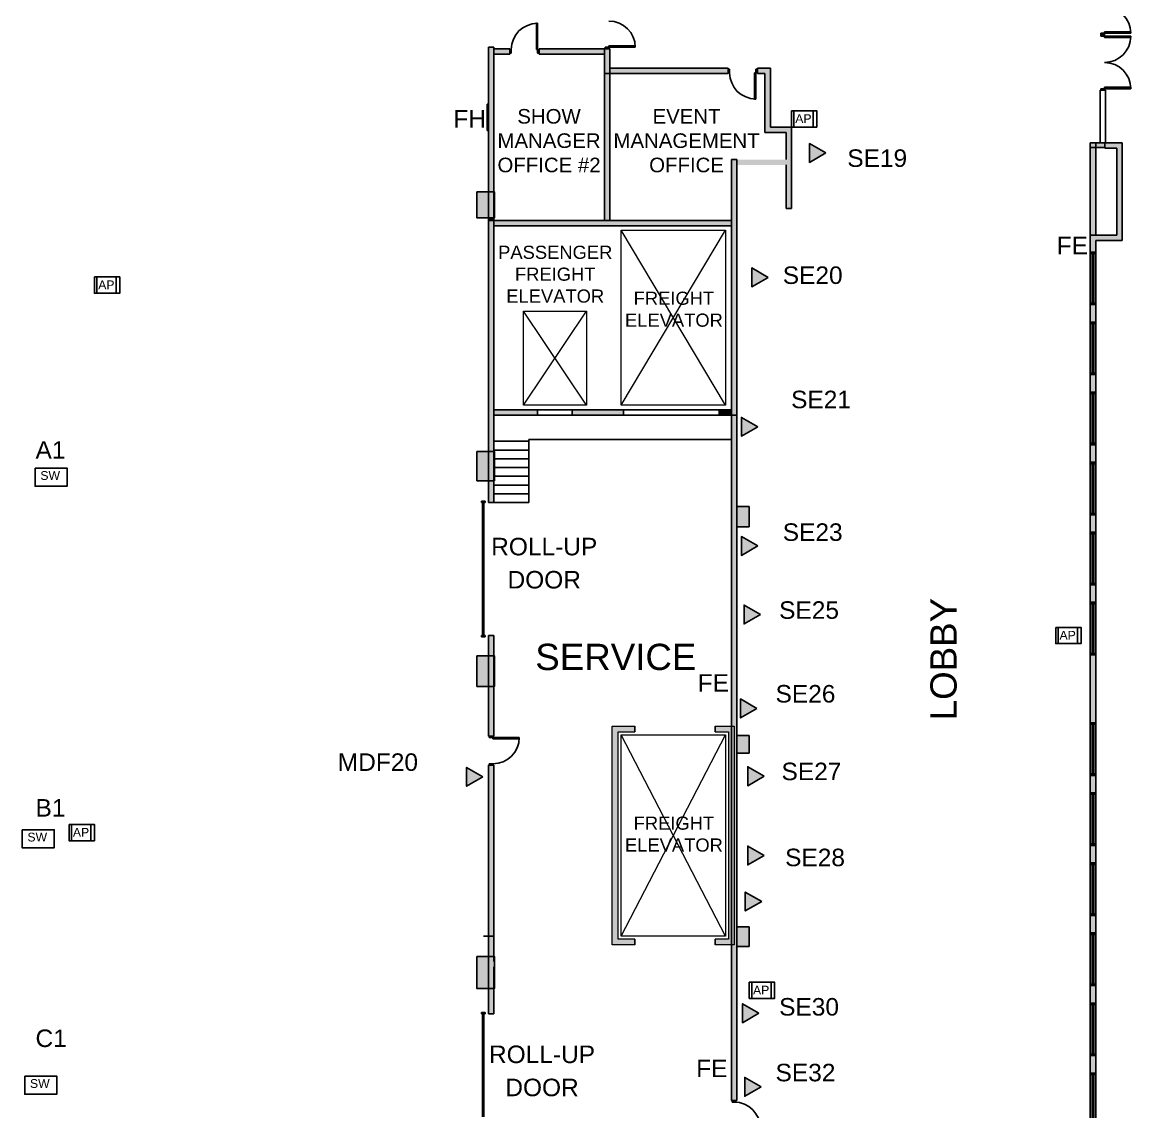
# Model space of a CAD drawing. Header units: inches. Extents: x 812 to 4511, y -5858 to -1979.
# Drawn here: x 2866 to 4384, y -4434 to -2941 of the extents above; entities that cross this region are included whole.
import ezdxf
from ezdxf.enums import TextEntityAlignment as Align

# ---------------------------------------------------------------- set-up
doc = ezdxf.new("R2010")
doc.units = ezdxf.units.IN
doc.header["$LTSCALE"] = 100
doc.header["$MEASUREMENT"] = 0
for name, color, linetype in [('ap_location', 50, 'CONTINUOUS'), ('bldg_clmn', 9, 'CONTINUOUS'), ('bldg_doors', 9, 'CONTINUOUS'), ('bldg_fire', 1, 'CONTINUOUS'), ('bldg_glass', 9, 'CONTINUOUS'), ('bldg_text', 94, 'CONTINUOUS'), ('bldg_wallint', 9, 'CONTINUOUS'), ('bldg_wallintsol', 9, 'CONTINUOUS'), ('data_location', 110, 'CONTINUOUS'), ('switch_location', 40, 'CONTINUOUS')]:
    doc.layers.add(name, color=color, linetype=linetype)
doc.layers.add('bldg_elev', color=9, linetype='CONTINUOUS', lineweight=18)
doc.styles.add('bldgtx24', font='arial.ttf', dxfattribs={"height": 24})
doc.styles.add('bldgtx30', font='arial.ttf', dxfattribs={"height": 30})
doc.styles.add('bldgtx36', font='arial.ttf', dxfattribs={"height": 36})
doc.styles.add('bldgtx48', font='arial.ttf', dxfattribs={"height": 48})
doc.styles.add('showtx24', font='arial.ttf', dxfattribs={"height": 24})

msp = doc.modelspace()

# ---------------------------------------------------------------- hatches: boundary and pattern name
at = {"layer": 'bldg_clmn'}
for points in [[(3488.5, -3173), (3512.5, -3173), (3512.5, -3209), (3488.5, -3209)], [(3488.5, -3529), (3512.5, -3529), (3512.5, -3569), (3488.5, -3569)], [(3488.5, -3809), (3512.5, -3809), (3512.5, -3851), (3488.5, -3851)], [(3488.5, -4221), (3512.5, -4221), (3512.5, -4265), (3488.5, -4265)]]:
    msp.add_hatch(color=256, dxfattribs=at).paths.add_polyline_path(points)
at = {"layer": 'bldg_wallintsol'}
for points in [[(3511.7, -2975), (3504.5, -2975), (3504.5, -3039.9), (3504.5, -3173), (3511.7, -3173)], [(3832.8, -3003.9), (3670.7, -3003.9), (3670.7, -2977.1), (3663.4, -2977.1), (3663.4, -3011.2), (3832.8, -3011.2)], [(3891, -3003.9), (3872.8, -3003.9), (3872.8, -3011.2), (3883, -3011.2), (3883, -3091.7), (3912.2, -3091.7), (3912.2, -3128.9), (3837.4, -3128.9), (3837.4, -3136.2), (3912.2, -3136.2), (3912.2, -3195.9), (3919.5, -3195.9), (3919.5, -3183.7), (3919.5, -3084.4), (3891, -3084.4)], [(3670.7, -3011.2), (3663.4, -3011.2), (3663.4, -3212.5), (3670.7, -3212.5)], [(3844.6, -3479), (3837.4, -3479), (3837.4, -3128.9), (3844.6, -3128.9)], [(3511.7, -3209), (3504.5, -3209), (3504.5, -3212.5), (3511.7, -3212.5)], [(3511.7, -3219.7), (3511.7, -3212.5), (3504.5, -3212.5), (3504.5, -3219.7), (3504.5, -3471.7), (3504.5, -3529), (3511.7, -3529), (3511.7, -3479), (3511.7, -3471.7)], [(3837.4, -3212.5), (3511.7, -3212.5), (3511.7, -3219.7), (3837.4, -3219.7)], [(3571.8, -3479), (3571.8, -3471.7), (3511.7, -3471.7), (3511.7, -3479)], [(3689.5, -3479), (3689.5, -3471.7), (3619.3, -3471.7), (3619.3, -3479)], [(3837.4, -3471.7), (3820.6, -3471.7), (3820.6, -3479), (3837.4, -3479)], [(3844.6, -3479), (3837.4, -3479), (3837.4, -3968.5), (3837.4, -4418.6), (3844.6, -4418.6)], [(3511.7, -3569), (3504.5, -3569), (3504.5, -3599), (3511.7, -3599)], [(3861.6, -3604.2), (3844.6, -3604.2), (3844.6, -3632.2), (3861.6, -3632.2)], [(3511.7, -3781), (3504.5, -3781), (3504.5, -3919), (3511.7, -3919)], [(4336.6, -3807.7), (4328.5, -3807.7), (4328.5, -3900.8), (4336.6, -3900.8)], [(3704.9, -3905.2), (3674.1, -3905.2), (3674.1, -4205.2), (3704.9, -4205.2), (3704.9, -4197.2), (3682.1, -4197.2), (3682.1, -3913.2), (3704.9, -3913.2)], [(3837.4, -3905.2), (3814.9, -3905.2), (3814.9, -3913.2), (3833.1, -3913.2), (3833.1, -4197.2), (3814.9, -4197.2), (3814.9, -4205.2), (3837.4, -4205.2), (3837.4, -3968.5)], [(3861.6, -3918.2), (3844.6, -3918.2), (3844.6, -3942.2), (3861.6, -3942.2)], [(3861.6, -4180.2), (3844.6, -4180.2), (3844.6, -4207.2), (3861.6, -4207.2)], [(3511.7, -4265), (3504.5, -4265), (3504.5, -4299.7), (3511.7, -4299.7)]]:
    msp.add_hatch(color=256, dxfattribs=at).paths.add_polyline_path(points)
h = msp.add_hatch(color=256, dxfattribs=at)
h.paths.add_polyline_path([(3663.4, -2977.1), (3573.7, -2977.1), (3573.7, -2984.4), (3663.4, -2984.4)])
h.paths.add_polyline_path([(3533.7, -2977.1), (3511.7, -2977.1), (3511.7, -2984.4), (3533.7, -2984.4)])
h = msp.add_hatch(color=256, dxfattribs=at)
h.paths.add_polyline_path([(4372.6, -3105.9), (4348.6, -3105.9), (4348.6, -3113.4), (4365.1, -3113.4), (4365.1, -3232.4), (4328.5, -3232.4), (4328.5, -3255.7), (4336.6, -3255.7), (4336.6, -3239.9), (4372.6, -3239.9)])
h.paths.add_polyline_path([(4348.6, -3105.9), (4336.6, -3105.9), (4336.6, -3112.5), (4348.6, -3112.5)])
h.paths.add_polyline_path([(4336.6, -3105.9), (4328.5, -3105.9), (4328.5, -3112.5), (4336.6, -3112.5)])
h.paths.add_polyline_path([(4336.6, -3112.5), (4328.5, -3112.5), (4328.5, -3232.4), (4336.6, -3232.4)])
h = msp.add_hatch(color=256, dxfattribs=at)
h.paths.add_polyline_path([(4336.6, -3327.7), (4328.5, -3327.7), (4328.5, -3351.7), (4336.6, -3351.7)])
h.paths.add_polyline_path([(4336.6, -3423.7), (4328.5, -3423.7), (4328.5, -3447.7), (4336.6, -3447.7)])
h.paths.add_polyline_path([(4336.6, -3519.7), (4328.5, -3519.7), (4328.5, -3543.7), (4336.6, -3543.7)])
h.paths.add_polyline_path([(4336.6, -3615.7), (4328.5, -3615.7), (4328.5, -3639.7), (4336.6, -3639.7)])
h.paths.add_polyline_path([(4336.6, -3711.7), (4328.5, -3711.7), (4328.5, -3735.7), (4336.6, -3735.7)])
h = msp.add_hatch(color=256, dxfattribs=at)
h.paths.add_polyline_path([(3511.7, -3959), (3504.5, -3959), (3504.5, -3975.7), (3504.5, -4193), (3511.7, -4193)])
h.paths.add_polyline_path([(3511.7, -4193), (3504.5, -4193), (3504.5, -4195), (3504.5, -4221), (3511.7, -4221)])
h = msp.add_hatch(color=256, dxfattribs=at)
h.paths.add_polyline_path([(4336.6, -3972.8), (4328.5, -3972.8), (4328.5, -3996.8), (4336.6, -3996.8)])
h.paths.add_polyline_path([(4336.6, -4068.8), (4328.5, -4068.8), (4328.5, -4092.8), (4336.6, -4092.8)])
h.paths.add_polyline_path([(4336.6, -4164.8), (4328.5, -4164.8), (4328.5, -4188.8), (4336.6, -4188.8)])
h.paths.add_polyline_path([(4336.6, -4260.8), (4328.5, -4260.8), (4328.5, -4284.8), (4336.6, -4284.8)])
h.paths.add_polyline_path([(4336.6, -4356.8), (4328.5, -4356.8), (4328.5, -4380.8), (4336.6, -4380.8)])
at = {"layer": 'data_location'}
h = msp.add_hatch(color=256, dxfattribs=at)
h.dxf.hatch_style = 1
h.paths.add_polyline_path([(3966.7, -3119.9), (3944.4, -3107), (3944.4, -3132.8)])
h = msp.add_hatch(color=256, dxfattribs=at)
h.dxf.hatch_style = 1
h.paths.add_polyline_path([(3887.4, -3290.4), (3865, -3277.4), (3865, -3303.3)])
h = msp.add_hatch(color=256, dxfattribs=at)
h.dxf.hatch_style = 1
h.paths.add_polyline_path([(3873.4, -3495.1), (3851, -3482.2), (3851, -3508)])
h = msp.add_hatch(color=256, dxfattribs=at)
h.dxf.hatch_style = 1
h.paths.add_polyline_path([(3873.3, -3658.5), (3850.9, -3645.6), (3850.9, -3671.5)])
h = msp.add_hatch(color=256, dxfattribs=at)
h.dxf.hatch_style = 1
h.paths.add_polyline_path([(3877.1, -3752.3), (3854.7, -3739.4), (3854.7, -3765.2)])
h = msp.add_hatch(color=256, dxfattribs=at)
h.dxf.hatch_style = 1
h.paths.add_polyline_path([(3872.1, -3881), (3849.7, -3868.1), (3849.7, -3894)])
h = msp.add_hatch(color=256, dxfattribs=at)
h.dxf.hatch_style = 1
h.paths.add_polyline_path([(3496.8, -3974.8), (3474.4, -3961.9), (3474.4, -3987.8)])
h = msp.add_hatch(color=256, dxfattribs=at)
h.dxf.hatch_style = 1
h.paths.add_polyline_path([(3882, -3974.1), (3859.7, -3961.1), (3859.7, -3987)])
h = msp.add_hatch(color=256, dxfattribs=at)
h.dxf.hatch_style = 1
h.paths.add_polyline_path([(3882, -4082.6), (3859.6, -4069.7), (3859.6, -4095.6)])
h = msp.add_hatch(color=256, dxfattribs=at)
h.dxf.hatch_style = 1
h.paths.add_polyline_path([(3878.7, -4145.7), (3856.3, -4132.8), (3856.3, -4158.6)])
h = msp.add_hatch(color=256, dxfattribs=at)
h.dxf.hatch_style = 1
h.paths.add_polyline_path([(3875, -4298.8), (3852.6, -4285.9), (3852.6, -4311.8)])
h = msp.add_hatch(color=256, dxfattribs=at)
h.dxf.hatch_style = 1
h.paths.add_polyline_path([(3877.9, -4399.6), (3855.5, -4386.7), (3855.5, -4412.5)])

# ---------------------------------------------------------------- linework, layer by layer
at = {"layer": 'ap_location'}
for p, q in [((3922.8, -3062.1), (3922.8, -3084.4)), ((3949.3, -3062.1), (3949.3, -3084.4)), ((2967.9, -3289.7), (2967.9, -3312.1)), ((2994.5, -3289.7), (2994.5, -3312.1)), ((4284.8, -3770), (4284.8, -3792.3)), ((4311.3, -3770), (4311.3, -3792.3)), ((2933.2, -4040), (2933.2, -4062.4)), ((2959.7, -4040), (2959.7, -4062.4)), ((3865, -4256.3), (3865, -4278.6)), ((3891.5, -4256.3), (3891.5, -4278.6))]:
    msp.add_line(p, q, dxfattribs=at)
for points in [[(3919.5, -3062.1), (3954.2, -3062.1), (3954.2, -3084.4), (3919.5, -3084.4)], [(2964.6, -3289.7), (2999.4, -3289.7), (2999.4, -3312.1), (2964.6, -3312.1)], [(4281.5, -3770), (4316.3, -3770), (4316.3, -3792.3), (4281.5, -3792.3)], [(2929.9, -4040), (2964.7, -4040), (2964.7, -4062.4), (2929.9, -4062.4)], [(3861.6, -4256.3), (3896.4, -4256.3), (3896.4, -4278.6), (3861.6, -4278.6)]]:
    msp.add_lwpolyline(points, close=True, dxfattribs=at)
at = {"layer": 'bldg_clmn'}
for points in [[(3488.5, -3173), (3512.5, -3173), (3512.5, -3209), (3488.5, -3209)], [(3488.5, -3529), (3512.5, -3529), (3512.5, -3569), (3488.5, -3569)], [(3488.5, -3809), (3512.5, -3809), (3512.5, -3851), (3488.5, -3851)], [(3488.5, -4221), (3512.5, -4221), (3512.5, -4265), (3488.5, -4265)]]:
    msp.add_lwpolyline(points, close=True, dxfattribs=at)
at = {"layer": 'bldg_doors'}
for p, q in [((3570, -2978.2), (3570, -2942.2)), ((3570, -2942.2), (3571.7, -2942.2)), ((3571.7, -2942.2), (3571.7, -2978.2)), ((4343.4, -2955.9), (4343.4, -2957.9)), ((4348.4, -2955.9), (4343.4, -2955.9)), ((4343.4, -2957.9), (4348.4, -2957.9)), ((4343.4, -2957.9), (4348.4, -2957.9)), ((4343.4, -2959.9), (4343.4, -2957.9)), ((4343.4, -2957.9), (4348.4, -2957.9)), ((4348.4, -2959.9), (4343.4, -2959.9)), ((4348.4, -2955.9), (4348.4, -2953.9)), ((4348.4, -2953.9), (4384.4, -2953.9)), ((4348.4, -2957.9), (4348.4, -2955.9)), ((4384.4, -2955.9), (4348.4, -2955.9)), ((4348.4, -2957.9), (4348.4, -2959.9)), ((4348.4, -2959.9), (4348.4, -2961.9)), ((4384.4, -2959.9), (4348.4, -2959.9)), ((4384.4, -2953.9), (4384.4, -2955.9)), ((4384.4, -2961.9), (4384.4, -2959.9)), ((3664.5, -2975.1), (3664.5, -2977.1)), ((3669.5, -2975.1), (3664.5, -2975.1)), ((3669.5, -2975.1), (3669.5, -2973.1)), ((3669.5, -2973.1), (3705.5, -2973.1)), ((3669.5, -2977.1), (3669.5, -2975.1)), ((3705.5, -2975.1), (3669.5, -2975.1)), ((3705.5, -2973.1), (3705.5, -2975.1)), ((4348.4, -2961.9), (4384.4, -2961.9)), ((3533.7, -2983.2), (3533.7, -2978.2)), ((3533.7, -2978.2), (3535.7, -2978.2)), ((3535.7, -2983.2), (3533.7, -2983.2)), ((3535.7, -2978.2), (3535.7, -2983.2)), ((3571.7, -2978.2), (3570, -2978.2)), ((3573.7, -2978.2), (3571.7, -2978.2)), ((3571.7, -2978.2), (3571.7, -2983.2)), ((3571.7, -2983.2), (3573.7, -2983.2)), ((3573.7, -2983.2), (3573.7, -2978.2)), ((3664.5, -2977.1), (3669.5, -2977.1)), ((3834.8, -3005), (3832.8, -3005)), ((3832.8, -3005), (3832.8, -3010)), ((3834.8, -3010), (3834.8, -3005)), ((3870.8, -3005), (3872.8, -3005)), ((3870.8, -3010), (3870.8, -3005)), ((3872.8, -3005), (3872.8, -3010)), ((3832.8, -3010), (3834.8, -3010)), ((3870.8, -3010), (3869.1, -3010)), ((3869.1, -3010), (3869.1, -3046)), ((3872.8, -3010), (3870.8, -3010)), ((3870.8, -3046), (3870.8, -3010)), ((4343.4, -3031.9), (4343.4, -3033.9)), ((4348.4, -3031.9), (4343.4, -3031.9)), ((4343.4, -3033.9), (4348.4, -3033.9)), ((4348.4, -3031.9), (4348.4, -3029.9)), ((4348.4, -3029.9), (4384.4, -3029.9)), ((4348.4, -3033.9), (4348.4, -3031.9)), ((4384.4, -3031.9), (4348.4, -3031.9)), ((4384.4, -3029.9), (4384.4, -3031.9)), ((3869.1, -3046), (3870.8, -3046)), ((3499.7, -3597), (3494.7, -3597)), ((3494.7, -3597), (3494.7, -3599)), ((3494.7, -3599), (3499.7, -3599)), ((3498.2, -3599), (3496.2, -3599)), ((3496.2, -3599), (3496.2, -3781)), ((3498.2, -3781), (3498.2, -3599)), ((3499.7, -3599), (3499.7, -3597)), ((3494.7, -3783), (3494.7, -3781)), ((3494.7, -3781), (3499.7, -3781)), ((3496.2, -3781), (3498.2, -3781)), ((3499.7, -3781), (3499.7, -3783)), ((3499.7, -3783), (3494.7, -3783)), ((3505.6, -3921), (3505.6, -3919)), ((3505.6, -3919), (3510.6, -3919)), ((3510.6, -3921), (3505.6, -3921)), ((3510.6, -3919), (3510.6, -3921)), ((3510.6, -3921), (3510.6, -3922.7)), ((3546.6, -3921), (3510.6, -3921)), ((3510.6, -3922.7), (3546.6, -3922.7)), ((3546.6, -3922.7), (3546.6, -3921)), ((3505.6, -3957), (3505.6, -3959)), ((3510.6, -3957), (3505.6, -3957)), ((3505.6, -3959), (3510.6, -3959)), ((3510.6, -3959), (3510.6, -3957)), ((3499.7, -4297.7), (3494.7, -4297.7)), ((3494.7, -4297.7), (3494.7, -4299.7)), ((3499.7, -4299.7), (3499.7, -4297.7)), ((3494.7, -4299.7), (3499.7, -4299.7)), ((3498.2, -4299.7), (3496.2, -4299.7)), ((3496.2, -4299.7), (3496.2, -4441)), ((3498.2, -4441), (3498.2, -4299.7)), ((3843.5, -4418.6), (3838.5, -4418.6)), ((3838.5, -4418.6), (3838.5, -4420.6)), ((3843.5, -4420.6), (3843.5, -4418.6)), ((3838.5, -4420.6), (3843.5, -4420.6))]:
    msp.add_line(p, q, dxfattribs=at)
at = {"layer": 'bldg_doors', "extrusion": (0, 0, -1)}
for centre, start, end in [((-4348.4, -2955.9), 90, 180), ((-3571.7, -2978.2), 0, 90), ((-3669.5, -2975.1), 90, 180), ((-4348.4, -3031.9), 90, 180)]:
    msp.add_arc(centre, 36, start, end, dxfattribs=at)
at = {"layer": 'bldg_doors'}
for centre, start, end in [((4348.4, -2959.9), 270, 0), ((3870.8, -3010), 180, 270), ((3510.6, -3921), 270, 0), ((3841, -4456.6), 0, 90)]:
    msp.add_arc(centre, 36, start, end, dxfattribs=at)
at = {"layer": 'bldg_elev'}
for p, q in [((3686.1, -3465.7), (3829.1, -3225.7)), ((3829.1, -3465.7), (3686.1, -3225.7)), ((3552.5, -3465.7), (3638.7, -3336.5)), ((3638.7, -3465.7), (3552.5, -3336.5)), ((3686.1, -4193.2), (3829.1, -3917.2)), ((3829.1, -4193.2), (3686.1, -3917.2))]:
    msp.add_line(p, q, dxfattribs=at)
for points in [[(3829.1, -3465.7), (3686.1, -3465.7), (3686.1, -3225.7), (3829.1, -3225.7)], [(3638.7, -3465.7), (3552.5, -3465.7), (3552.5, -3336.5), (3638.7, -3336.5)], [(3829.1, -4193.2), (3686.1, -4193.2), (3686.1, -3917.2), (3829.1, -3917.2)]]:
    msp.add_lwpolyline(points, close=True, dxfattribs=at)
for points in [[(3704.9, -4205.2), (3674.1, -4205.2), (3674.1, -3905.2), (3704.9, -3905.2)], [(3704.9, -4197.2), (3682.1, -4197.2), (3682.1, -3913.2), (3704.9, -3913.2)], [(3814.9, -3905.2), (3841.1, -3905.2), (3841.1, -4205.2), (3814.9, -4205.2)], [(3814.9, -3913.2), (3833.1, -3913.2), (3833.1, -4197.2), (3814.9, -4197.2)]]:
    msp.add_lwpolyline(points, dxfattribs=at)
at = {"layer": 'bldg_glass'}
for p, q in [((4328.5, -3327.7), (4328.5, -3255.7)), ((4330.2, -3257.7), (4330.2, -3255.7)), ((4330.2, -3255.7), (4334.9, -3255.7)), ((4334.9, -3257.7), (4330.2, -3257.7)), ((4331.6, -3325.8), (4331.6, -3257.7)), ((4331.6, -3257.7), (4333.6, -3257.7)), ((4333.6, -3259.7), (4331.6, -3259.7)), ((4332.6, -3323.8), (4332.6, -3259.7)), ((4333.6, -3257.7), (4333.6, -3325.8)), ((4334.9, -3255.7), (4334.9, -3257.7)), ((4336.6, -3327.7), (4336.6, -3255.7)), ((4330.2, -3325.8), (4330.2, -3327.7)), ((4334.9, -3325.8), (4330.2, -3325.8)), ((4333.6, -3323.8), (4331.6, -3323.8)), ((4333.6, -3325.8), (4331.6, -3325.8)), ((4334.9, -3327.7), (4334.9, -3325.8)), ((4330.2, -3327.7), (4334.9, -3327.7)), ((4328.5, -3423.7), (4328.5, -3351.7)), ((4330.2, -3353.7), (4330.2, -3351.7)), ((4330.2, -3351.7), (4334.9, -3351.7)), ((4334.9, -3353.7), (4330.2, -3353.7)), ((4331.6, -3421.8), (4331.6, -3353.7)), ((4331.6, -3353.7), (4333.6, -3353.7)), ((4333.6, -3355.7), (4331.6, -3355.7)), ((4332.6, -3419.8), (4332.6, -3355.7)), ((4333.6, -3353.7), (4333.6, -3421.8)), ((4334.9, -3351.7), (4334.9, -3353.7)), ((4336.6, -3423.7), (4336.6, -3351.7)), ((4330.2, -3421.8), (4330.2, -3423.7)), ((4334.9, -3421.8), (4330.2, -3421.8)), ((4330.2, -3423.7), (4334.9, -3423.7)), ((4333.6, -3419.8), (4331.6, -3419.8)), ((4333.6, -3421.8), (4331.6, -3421.8)), ((4334.9, -3423.7), (4334.9, -3421.8)), ((4328.5, -3519.7), (4328.5, -3447.7)), ((4330.2, -3449.7), (4330.2, -3447.7)), ((4330.2, -3447.7), (4334.9, -3447.7)), ((4334.9, -3449.7), (4330.2, -3449.7)), ((4331.6, -3517.8), (4331.6, -3449.7)), ((4331.6, -3449.7), (4333.6, -3449.7)), ((4333.6, -3451.7), (4331.6, -3451.7)), ((4332.6, -3515.8), (4332.6, -3451.7)), ((4333.6, -3449.7), (4333.6, -3517.8)), ((4334.9, -3447.7), (4334.9, -3449.7)), ((4336.6, -3519.7), (4336.6, -3447.7)), ((3619.3, -3471.7), (3571.8, -3471.7)), ((3820.6, -3471.7), (3689.5, -3471.7)), ((3619.3, -3479), (3571.8, -3479)), ((3820.6, -3479), (3689.5, -3479)), ((4330.2, -3517.8), (4330.2, -3519.7)), ((4334.9, -3517.8), (4330.2, -3517.8)), ((4330.2, -3519.7), (4334.9, -3519.7)), ((4333.6, -3515.8), (4331.6, -3515.8)), ((4333.6, -3517.8), (4331.6, -3517.8)), ((4334.9, -3519.7), (4334.9, -3517.8)), ((4328.5, -3615.7), (4328.5, -3543.7)), ((4330.2, -3545.7), (4330.2, -3543.7)), ((4330.2, -3543.7), (4334.9, -3543.7)), ((4334.9, -3545.7), (4330.2, -3545.7)), ((4331.6, -3613.8), (4331.6, -3545.7)), ((4331.6, -3545.7), (4333.6, -3545.7)), ((4333.6, -3547.7), (4331.6, -3547.7)), ((4332.6, -3611.8), (4332.6, -3547.7)), ((4333.6, -3545.7), (4333.6, -3613.8)), ((4334.9, -3543.7), (4334.9, -3545.7)), ((4336.6, -3615.7), (4336.6, -3543.7)), ((4330.2, -3613.8), (4330.2, -3615.7)), ((4334.9, -3613.8), (4330.2, -3613.8)), ((4333.6, -3611.8), (4331.6, -3611.8)), ((4333.6, -3613.8), (4331.6, -3613.8)), ((4334.9, -3615.7), (4334.9, -3613.8)), ((4330.2, -3615.7), (4334.9, -3615.7)), ((4328.5, -3711.7), (4328.5, -3639.7)), ((4330.2, -3641.7), (4330.2, -3639.7)), ((4330.2, -3639.7), (4334.9, -3639.7)), ((4334.9, -3641.7), (4330.2, -3641.7)), ((4331.6, -3709.8), (4331.6, -3641.7)), ((4331.6, -3641.7), (4333.6, -3641.7)), ((4333.6, -3643.7), (4331.6, -3643.7)), ((4332.6, -3707.8), (4332.6, -3643.7)), ((4333.6, -3641.7), (4333.6, -3709.8)), ((4334.9, -3639.7), (4334.9, -3641.7)), ((4336.6, -3711.7), (4336.6, -3639.7)), ((4330.2, -3709.8), (4330.2, -3711.7)), ((4334.9, -3709.8), (4330.2, -3709.8)), ((4330.2, -3711.7), (4334.9, -3711.7)), ((4333.6, -3707.8), (4331.6, -3707.8)), ((4333.6, -3709.8), (4331.6, -3709.8)), ((4334.9, -3711.7), (4334.9, -3709.8)), ((4328.5, -3807.7), (4328.5, -3735.7)), ((4330.2, -3737.7), (4330.2, -3735.7)), ((4330.2, -3735.7), (4334.9, -3735.7)), ((4334.9, -3735.7), (4334.9, -3737.7)), ((4336.6, -3807.7), (4336.6, -3735.7)), ((4334.9, -3737.7), (4330.2, -3737.7)), ((4331.6, -3805.8), (4331.6, -3737.7)), ((4331.6, -3737.7), (4333.6, -3737.7)), ((4333.6, -3739.7), (4331.6, -3739.7)), ((4332.6, -3803.8), (4332.6, -3739.7)), ((4333.6, -3737.7), (4333.6, -3805.8)), ((4330.2, -3805.8), (4330.2, -3807.7)), ((4334.9, -3805.8), (4330.2, -3805.8)), ((4330.2, -3807.7), (4334.9, -3807.7)), ((4333.6, -3803.8), (4331.6, -3803.8)), ((4333.6, -3805.8), (4331.6, -3805.8)), ((4334.9, -3807.7), (4334.9, -3805.8)), ((4328.5, -3972.8), (4328.5, -3900.8)), ((4330.2, -3902.8), (4330.2, -3900.8)), ((4330.2, -3900.8), (4334.9, -3900.8)), ((4334.9, -3902.8), (4330.2, -3902.8)), ((4331.6, -3970.8), (4331.6, -3902.8)), ((4331.6, -3902.8), (4333.6, -3902.8)), ((4333.6, -3902.8), (4333.6, -3970.8)), ((4334.9, -3900.8), (4334.9, -3902.8)), ((4336.6, -3972.8), (4336.6, -3900.8)), ((4333.6, -3904.7), (4331.6, -3904.7)), ((4332.6, -3968.8), (4332.6, -3904.7)), ((4330.2, -3970.8), (4330.2, -3972.8)), ((4334.9, -3970.8), (4330.2, -3970.8)), ((4330.2, -3972.8), (4334.9, -3972.8)), ((4333.6, -3968.8), (4331.6, -3968.8)), ((4333.6, -3970.8), (4331.6, -3970.8)), ((4334.9, -3972.8), (4334.9, -3970.8)), ((4328.5, -4068.8), (4328.5, -3996.8)), ((4330.2, -3998.8), (4330.2, -3996.8)), ((4330.2, -3996.8), (4334.9, -3996.8)), ((4334.9, -3998.8), (4330.2, -3998.8)), ((4331.6, -4066.8), (4331.6, -3998.8)), ((4331.6, -3998.8), (4333.6, -3998.8)), ((4333.6, -4000.7), (4331.6, -4000.7)), ((4332.6, -4064.8), (4332.6, -4000.7)), ((4333.6, -3998.8), (4333.6, -4066.8)), ((4334.9, -3996.8), (4334.9, -3998.8)), ((4336.6, -4068.8), (4336.6, -3996.8)), ((4330.2, -4066.8), (4330.2, -4068.8)), ((4334.9, -4066.8), (4330.2, -4066.8)), ((4330.2, -4068.8), (4334.9, -4068.8)), ((4333.6, -4064.8), (4331.6, -4064.8)), ((4333.6, -4066.8), (4331.6, -4066.8)), ((4334.9, -4068.8), (4334.9, -4066.8)), ((4328.5, -4164.8), (4328.5, -4092.8)), ((4330.2, -4094.8), (4330.2, -4092.8)), ((4330.2, -4092.8), (4334.9, -4092.8)), ((4334.9, -4094.8), (4330.2, -4094.8)), ((4331.6, -4162.8), (4331.6, -4094.8)), ((4331.6, -4094.8), (4333.6, -4094.8)), ((4333.6, -4096.7), (4331.6, -4096.7)), ((4332.6, -4160.8), (4332.6, -4096.7)), ((4333.6, -4094.8), (4333.6, -4162.8)), ((4334.9, -4092.8), (4334.9, -4094.8)), ((4336.6, -4164.8), (4336.6, -4092.8)), ((4333.6, -4160.8), (4331.6, -4160.8)), ((4330.2, -4162.8), (4330.2, -4164.8)), ((4334.9, -4162.8), (4330.2, -4162.8)), ((4330.2, -4164.8), (4334.9, -4164.8)), ((4333.6, -4162.8), (4331.6, -4162.8)), ((4334.9, -4164.8), (4334.9, -4162.8)), ((4328.5, -4260.8), (4328.5, -4188.8)), ((4330.2, -4190.8), (4330.2, -4188.8)), ((4330.2, -4188.8), (4334.9, -4188.8)), ((4334.9, -4190.8), (4330.2, -4190.8)), ((4331.6, -4258.8), (4331.6, -4190.8)), ((4331.6, -4190.8), (4333.6, -4190.8)), ((4333.6, -4190.8), (4333.6, -4258.8)), ((4334.9, -4188.8), (4334.9, -4190.8)), ((4336.6, -4260.8), (4336.6, -4188.8)), ((4333.6, -4192.7), (4331.6, -4192.7)), ((4332.6, -4256.8), (4332.6, -4192.7)), ((4330.2, -4258.8), (4330.2, -4260.8)), ((4334.9, -4258.8), (4330.2, -4258.8)), ((4330.2, -4260.8), (4334.9, -4260.8)), ((4333.6, -4256.8), (4331.6, -4256.8)), ((4333.6, -4258.8), (4331.6, -4258.8)), ((4334.9, -4260.8), (4334.9, -4258.8)), ((4328.5, -4356.8), (4328.5, -4284.8)), ((4330.2, -4286.8), (4330.2, -4284.8)), ((4330.2, -4284.8), (4334.9, -4284.8)), ((4334.9, -4286.8), (4330.2, -4286.8)), ((4331.6, -4354.8), (4331.6, -4286.8)), ((4331.6, -4286.8), (4333.6, -4286.8)), ((4333.6, -4288.7), (4331.6, -4288.7)), ((4332.6, -4352.8), (4332.6, -4288.7)), ((4333.6, -4286.8), (4333.6, -4354.8)), ((4334.9, -4284.8), (4334.9, -4286.8)), ((4336.6, -4356.8), (4336.6, -4284.8)), ((4330.2, -4354.8), (4330.2, -4356.8)), ((4334.9, -4354.8), (4330.2, -4354.8)), ((4330.2, -4356.8), (4334.9, -4356.8)), ((4333.6, -4352.8), (4331.6, -4352.8)), ((4333.6, -4354.8), (4331.6, -4354.8)), ((4334.9, -4356.8), (4334.9, -4354.8)), ((4328.5, -4452.8), (4328.5, -4380.8)), ((4330.2, -4382.8), (4330.2, -4380.8)), ((4330.2, -4380.8), (4334.9, -4380.8)), ((4334.9, -4382.8), (4330.2, -4382.8)), ((4331.6, -4450.8), (4331.6, -4382.8)), ((4331.6, -4382.8), (4333.6, -4382.8)), ((4333.6, -4384.7), (4331.6, -4384.7)), ((4332.6, -4448.8), (4332.6, -4384.7)), ((4333.6, -4382.8), (4333.6, -4450.8)), ((4334.9, -4380.8), (4334.9, -4382.8)), ((4336.6, -4452.8), (4336.6, -4380.8))]:
    msp.add_line(p, q, dxfattribs=at)
at = {"layer": 'bldg_wallint'}
for p, q in [((3504.5, -2975), (3504.5, -3039.9)), ((3511.7, -2975), (3504.5, -2975)), ((3511.7, -3212.5), (3511.7, -2975)), ((3533.7, -2977.1), (3511.7, -2977.1)), ((3511.7, -2984.4), (3533.7, -2984.4)), ((3533.7, -2984.4), (3533.7, -2977.1)), ((3573.7, -2977.1), (3573.7, -2984.4)), ((3573.7, -2977.1), (3663.4, -2977.1)), ((3573.7, -2984.4), (3663.4, -2984.4)), ((3663.4, -2977.1), (3663.4, -3011.2)), ((3670.7, -2977.1), (3663.4, -2977.1)), ((3670.7, -3003.9), (3670.7, -2977.1)), ((3832.8, -3003.9), (3670.7, -3003.9)), ((3670.7, -3003.9), (3670.7, -3212.5)), ((3832.8, -3011.2), (3832.8, -3003.9)), ((3891, -3003.9), (3872.8, -3003.9)), ((3872.8, -3003.9), (3872.8, -3011.2)), ((3891, -3003.9), (3891, -3084.4)), ((3663.4, -3011.2), (3832.8, -3011.2)), ((3663.4, -3011.2), (3663.4, -3212.5)), ((3872.8, -3011.2), (3883, -3011.2)), ((3883, -3011.2), (3883, -3091.7)), ((4349.5, -3033.9), (4342.3, -3033.9)), ((4342.3, -3033.9), (4342.3, -3105.9)), ((4349.5, -3033.9), (4349.5, -3105.9)), ((3504.5, -3039.9), (3504.5, -3219.7)), ((3504.5, -3053), (3502.5, -3053)), ((3502.5, -3089), (3502.5, -3053)), ((3504.5, -3089), (3502.5, -3089)), ((3883, -3091.7), (3912.2, -3091.7)), ((3919.5, -3084.4), (3891, -3084.4)), ((3912.2, -3091.7), (3912.2, -3128.9)), ((3919.5, -3183.7), (3919.5, -3084.4)), ((3919.5, -3084.4), (3919.5, -3102.4)), ((4328.5, -3105.9), (4328.5, -3232.4)), ((4348.6, -3105.9), (4328.5, -3105.9)), ((4328.5, -3105.9), (4328.5, -3112.5)), ((4336.6, -3105.9), (4328.5, -3105.9)), ((4328.5, -3112.5), (4348.6, -3112.5)), ((4336.6, -3232.4), (4336.6, -3105.9)), ((4348.6, -3112.5), (4348.6, -3105.9)), ((4372.6, -3105.9), (4348.6, -3105.9)), ((4348.6, -3105.9), (4348.6, -3113.4)), ((4348.6, -3113.4), (4365.1, -3113.4)), ((4365.1, -3113.4), (4365.1, -3232.4)), ((4372.6, -3239.9), (4372.6, -3105.9)), ((4372.6, -3239.9), (4372.6, -3105.9)), ((3837.4, -3128.9), (3837.4, -3212.5)), ((3844.6, -3471.7), (3844.6, -3136.2)), ((3912.2, -3136.2), (3912.2, -3195.9)), ((3919.5, -3195.9), (3919.5, -3183.7)), ((3912.2, -3195.9), (3919.5, -3195.9)), ((3504.5, -3219.7), (3504.5, -3471.7)), ((3837.4, -3212.5), (3511.7, -3212.5)), ((3511.7, -3471.7), (3511.7, -3219.7)), ((3511.7, -3219.7), (3837.4, -3219.7)), ((3837.4, -3219.7), (3837.4, -3471.7)), ((4365.1, -3232.4), (4328.5, -3232.4)), ((4328.5, -3232.4), (4328.5, -3255.7)), ((4328.5, -3232.4), (4336.6, -3232.4)), ((4336.6, -3239.9), (4372.6, -3239.9)), ((4336.6, -3255.7), (4336.6, -3239.9)), ((4328.5, -3255.7), (4336.6, -3255.7)), ((4328.5, -3327.7), (4328.5, -3351.7)), ((4336.6, -3327.7), (4328.5, -3327.7)), ((4336.6, -3351.7), (4336.6, -3327.7)), ((4328.5, -3351.7), (4336.6, -3351.7)), ((4328.5, -3423.7), (4328.5, -3447.7)), ((4336.6, -3423.7), (4328.5, -3423.7)), ((4336.6, -3447.7), (4336.6, -3423.7)), ((4328.5, -3447.7), (4336.6, -3447.7)), ((3504.5, -3471.7), (3504.5, -3599)), ((3571.8, -3471.7), (3511.7, -3471.7)), ((3571.8, -3479), (3571.8, -3471.7)), ((3689.5, -3471.7), (3619.3, -3471.7)), ((3619.3, -3471.7), (3619.3, -3479)), ((3689.5, -3479), (3689.5, -3471.7)), ((3837.4, -3471.7), (3820.6, -3471.7)), ((3820.6, -3471.7), (3820.6, -3479)), ((3844.6, -4418.6), (3844.6, -3471.7)), ((3511.7, -3599), (3511.7, -3479)), ((3511.7, -3479), (3571.8, -3479)), ((3619.3, -3479), (3689.5, -3479)), ((3820.6, -3479), (3837.4, -3479)), ((3837.4, -3479), (3837.4, -3968.5)), ((3511.7, -3515), (3559.7, -3515)), ((3559.7, -3599), (3559.7, -3512.8)), ((3559.7, -3512.8), (3837.4, -3512.8)), ((4328.5, -3519.7), (4328.5, -3543.7)), ((4336.6, -3519.7), (4328.5, -3519.7)), ((4336.6, -3543.7), (4336.6, -3519.7)), ((3511.7, -3527), (3559.7, -3527)), ((3511.7, -3539), (3559.7, -3539)), ((3511.7, -3551), (3559.7, -3551)), ((4328.5, -3543.7), (4336.6, -3543.7)), ((3511.7, -3563), (3559.7, -3563)), ((3511.7, -3575), (3559.7, -3575)), ((3504.5, -3599), (3511.7, -3599)), ((3511.7, -3587), (3559.7, -3587)), ((3511.7, -3599), (3559.7, -3599)), ((3844.6, -3604.2), (3861.6, -3604.2)), ((3861.6, -3632.2), (3861.6, -3604.2)), ((4328.5, -3615.7), (4328.5, -3639.7)), ((4336.6, -3615.7), (4328.5, -3615.7)), ((4336.6, -3639.7), (4336.6, -3615.7)), ((3844.6, -3632.2), (3861.6, -3632.2)), ((3844.6, -3632.2), (3861.6, -3632.2)), ((4328.5, -3639.7), (4336.6, -3639.7)), ((4328.5, -3711.7), (4328.5, -3735.7)), ((4336.6, -3711.7), (4328.5, -3711.7)), ((4336.6, -3735.7), (4336.6, -3711.7)), ((4328.5, -3735.7), (4336.6, -3735.7)), ((3504.5, -3781), (3504.5, -3919)), ((3511.7, -3781), (3504.5, -3781)), ((3511.7, -3919), (3511.7, -3781)), ((4328.5, -3807.7), (4328.5, -3900.8)), ((4336.6, -3807.7), (4328.5, -3807.7)), ((4336.6, -3900.8), (4336.6, -3807.7)), ((4328.5, -3900.8), (4336.6, -3900.8)), ((3704.9, -3905.2), (3704.9, -3913.2)), ((3814.9, -3905.2), (3814.9, -3913.2)), ((3837.4, -3917.7), (3837.4, -3941.7)), ((3861.6, -3918.2), (3844.6, -3918.2)), ((3844.6, -3918.2), (3861.6, -3918.2)), ((3861.6, -3918.2), (3861.6, -3942.2)), ((3511.7, -3919), (3504.5, -3919)), ((3504.5, -3919), (3511.7, -3919)), ((3844.6, -3942.2), (3861.6, -3942.2)), ((3511.7, -3959), (3504.5, -3959)), ((3504.5, -3959), (3504.5, -3975.7)), ((3511.7, -3959), (3504.5, -3959)), ((3511.7, -4227.7), (3511.7, -3959)), ((3511.7, -3968.5), (3511.7, -3959)), ((3504.5, -3975.7), (3504.5, -4227.7)), ((3837.4, -3968.5), (3837.4, -4418.6)), ((4328.5, -3972.8), (4328.5, -3996.8)), ((4336.6, -3972.8), (4328.5, -3972.8)), ((4336.6, -3996.8), (4336.6, -3972.8)), ((4328.5, -3996.8), (4336.6, -3996.8)), ((4328.5, -4068.8), (4328.5, -4092.8)), ((4336.6, -4068.8), (4328.5, -4068.8)), ((4336.6, -4092.8), (4336.6, -4068.8)), ((4328.5, -4092.8), (4336.6, -4092.8)), ((4328.5, -4164.8), (4328.5, -4188.8)), ((4336.6, -4164.8), (4328.5, -4164.8)), ((4336.6, -4188.8), (4336.6, -4164.8)), ((3844.6, -4180.2), (3861.6, -4180.2)), ((3861.6, -4180.2), (3861.6, -4207.2)), ((4328.5, -4188.8), (4336.6, -4188.8)), ((3511.7, -4193), (3497.7, -4193)), ((3704.9, -4197.2), (3704.9, -4205.2)), ((3814.9, -4197.2), (3814.9, -4205.2)), ((3844.6, -4207.2), (3861.6, -4207.2)), ((3504.5, -4227.7), (3504.5, -4299.7)), ((3511.7, -4299.7), (3511.7, -4235)), ((4328.5, -4260.8), (4328.5, -4284.8)), ((4336.6, -4260.8), (4328.5, -4260.8)), ((4336.6, -4284.8), (4336.6, -4260.8)), ((4328.5, -4284.8), (4336.6, -4284.8)), ((3504.5, -4299.7), (3511.7, -4299.7)), ((4328.5, -4356.8), (4328.5, -4380.8)), ((4336.6, -4356.8), (4328.5, -4356.8)), ((4336.6, -4380.8), (4336.6, -4356.8)), ((4328.5, -4380.8), (4336.6, -4380.8)), ((3837.4, -4418.6), (3844.6, -4418.6))]:
    msp.add_line(p, q, dxfattribs=at)
at = {"layer": 'bldg_wallintsol'}
for p, q in [((3511.7, -3212.5), (3504.5, -3212.5)), ((3511.7, -3212.5), (3511.7, -3219.7)), ((3837.4, -3219.7), (3837.4, -3212.5)), ((3511.7, -3479), (3511.7, -3471.7)), ((3837.4, -3479), (3837.4, -3471.7)), ((3837.4, -3479), (3844.6, -3479))]:
    msp.add_line(p, q, dxfattribs=at)
msp.add_lwpolyline([(3844.6, -3479), (3837.4, -3479), (3837.4, -3128.9), (3844.6, -3128.9)], close=True, dxfattribs=at)
at = {"layer": 'data_location'}
for points in [[(3966.7, -3119.9), (3944.4, -3107), (3944.4, -3132.8)], [(3887.4, -3290.4), (3865, -3277.4), (3865, -3303.3)], [(3873.4, -3495.1), (3851, -3482.2), (3851, -3508)], [(3873.3, -3658.5), (3850.9, -3645.6), (3850.9, -3671.5)], [(3877.1, -3752.3), (3854.7, -3739.4), (3854.7, -3765.2)], [(3872.1, -3881), (3849.7, -3868.1), (3849.7, -3894)], [(3496.8, -3974.8), (3474.4, -3961.9), (3474.4, -3987.8)], [(3882, -3974.1), (3859.7, -3961.1), (3859.7, -3987)], [(3882, -4082.6), (3859.6, -4069.7), (3859.6, -4095.6)], [(3878.7, -4145.7), (3856.3, -4132.8), (3856.3, -4158.6)], [(3875, -4298.8), (3852.6, -4285.9), (3852.6, -4311.8)], [(3877.9, -4399.6), (3855.5, -4386.7), (3855.5, -4412.5)]]:
    msp.add_lwpolyline(points, close=True, dxfattribs=at)
at = {"layer": 'switch_location'}
for points in [[(2883.3, -3551.7), (2927.2, -3551.7), (2927.2, -3576.6), (2883.3, -3576.6)], [(2865.6, -4047.3), (2909.5, -4047.3), (2909.5, -4072.1), (2865.6, -4072.1)], [(2869.2, -4385), (2913, -4385), (2913, -4409.8), (2869.2, -4409.8)]]:
    msp.add_lwpolyline(points, close=True, dxfattribs=at)

# ---------------------------------------------------------------- texts
at = {"layer": 'ap_location', "char_height": 12, "attachment_point": 1, "style": 'bldgtx48'}
for insert in [(3924.7, -3066.9), (2969.8, -3294.6), (4286.7, -3774.8), (2935.1, -4044.9), (3866.8, -4261.1)]:
    msp.add_mtext_dynamic_manual_height_columns('AP', width=42.772, gutter_width=240, heights=[0], dxfattribs=dict(at, insert=insert))
at = {"layer": 'bldg_fire', "style": 'bldgtx36'}
for s, p in [('FH', (3478.8, -3085.1)), ('FE', (4304.3, -3258.8)), ('FE', (3812.5, -3858.2)), ('FE', (3810.4, -4386.4))]:
    msp.add_text(s, height=24, dxfattribs=at).set_placement(p, align=Align.CENTER)
at = {"layer": 'bldg_text'}
for s, height, style, p in [('ROLL-UP', 24, 'bldgtx30', (3580.8, -3671.3)), ('DOOR', 24, 'bldgtx30', (3580.8, -3716.7)), ('SERVICE', 36, 'bldgtx36', (3678.9, -3828.5)), ('ROLL-UP', 24, 'bldgtx30', (3577.8, -4367.1)), ('DOOR', 24, 'bldgtx30', (3577.8, -4412.5))]:
    msp.add_text(s, height=height, dxfattribs=dict(at, style=style)).set_placement(p, align=Align.CENTER)
at = {"layer": 'bldg_text', "style": 'bldgtx36'}
msp.add_text('LOBBY', height=36, rotation=90, dxfattribs=at).set_placement((4145.8, -3813.5), align=Align.CENTER)
at = {"layer": 'bldg_text', "attachment_point": 2}
for s, insert, char_height, width, style in [('{\\fArial Baltic|b0|i0|c186|p34;SHOW MANAGER OFFICE #2}', (3587.4, -3059.7), 20, 211.903, 'bldgtx24'), ('EVENT\\PMANAGEMENT{\\fArial Baltic|b0|i0|c186|p34; OFFICE}', (3775.8, -3059.7), 20, 211.903, 'bldgtx24'), ('{\\fArial Baltic|b0|i0|c186|p34;PASSENGER\\PFREIGHT\\PELEVATOR}', (3595.9, -3247), 18, 251.497, 'bldgtx36'), ('{\\fArial Baltic|b0|i0|c186|p34;FREIGHT}\\P{\\fArial Baltic|b0|i0|c186|p34;ELEVATOR}', (3758.5, -3310), 18, 251.497, 'bldgtx36'), ('{\\fArial Baltic|b0|i0|c186|p34;FREIGHT}\\P{\\fArial Baltic|b0|i0|c186|p34;ELEVATOR}', (3758.5, -4029.3), 18, 251.497, 'bldgtx36')]:
    msp.add_mtext(s, dxfattribs=dict(at, insert=insert, char_height=char_height, width=width, style=style))
at = {"layer": 'data_location', "char_height": 24, "attachment_point": 1, "style": 'showtx24'}
for s, width, insert in [('SE19', 171.973, (3996, -3115)), ('SE20', 142.492, (3907.6, -3275.4)), ('SE21', 147.405, (3919, -3445.7)), ('SE23', 121.2, (3907.6, -3627.5)), ('SE25', 122.838, (3902.6, -3734.3)), ('SE26', 111.373, (3897.7, -3849)), ('MDF20', 135.94, (3298, -3942.7)), ('SE27', 168.697, (3905.9, -3955.4)), ('SE28', 175.248, (3910.8, -4073.3)), ('SE30', 139.216, (3902.6, -4278)), ('SE32', 114.648, (3897.7, -4368.1))]:
    msp.add_mtext_dynamic_manual_height_columns(s, width=width, gutter_width=120, heights=[0], dxfattribs=dict(at, insert=insert))
at = {"layer": 'switch_location', "attachment_point": 1}
for s, width, gutter_width, insert, char_height, style in [('A1', 139.238, 120, (2883.9, -3514.9), 24, 'showtx24'), ('SW', 42.772, 240, (2890.5, -3555.9), 12, 'bldgtx48'), ('B1', 139.238, 120, (2883.9, -4005.3), 24, 'showtx24'), ('SW', 42.772, 240, (2872.8, -4051.4), 12, 'bldgtx48'), ('C1', 139.238, 120, (2883.9, -4321.1), 24, 'showtx24'), ('SW', 42.772, 240, (2876.3, -4389.1), 12, 'bldgtx48')]:
    msp.add_mtext_dynamic_manual_height_columns(s, width=width, gutter_width=gutter_width, heights=[0], dxfattribs=dict(at, insert=insert, char_height=char_height, style=style))

doc.saveas('drawing.dxf')
